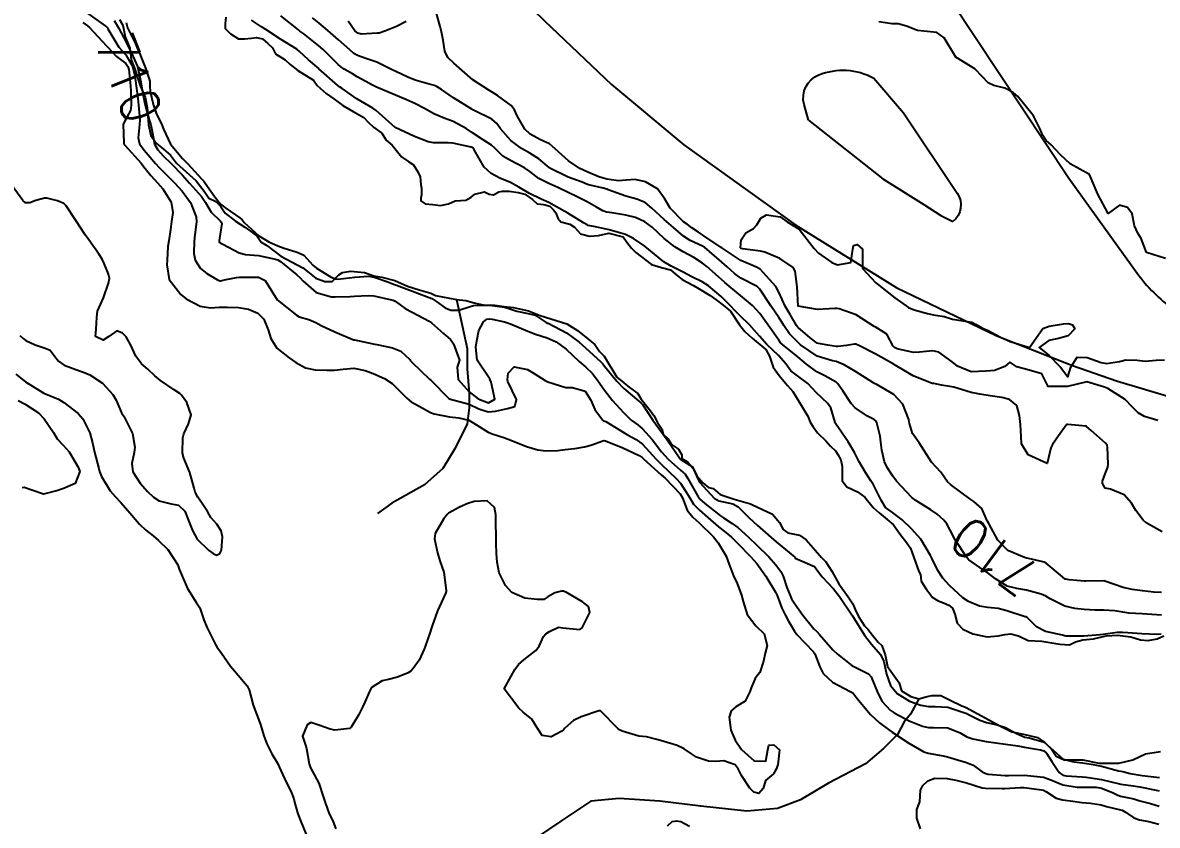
# Model space of a CAD drawing. Header units: metres. Extents: x 307586 to 320046, y 7427249 to 7434250.
# Drawn here: x 310342.2 to 310459.8, y 7432741.5 to 7432824.7 of the extents above; entities that cross this region are included whole.
import ezdxf
from ezdxf.enums import TextEntityAlignment as Align

# ---------------------------------------------------------------- set-up
doc = ezdxf.new("R2010")
doc.units = ezdxf.units.M
doc.header["$MEASUREMENT"] = 0
for name, color, linetype in [('Cotas', 45, 'Continuous'), ('Curvas de Nivel 1m', 11, 'Continuous'), ('Curvas de Nivel 5m', 15, 'Continuous'), ('Hidrografia', 140, 'Continuous'), ('Vias Primárias', 230, 'Continuous'), ('Vias Secundárias', 230, 'Continuous')]:
    doc.layers.add(name, color=color, linetype=linetype)
doc.styles.add('Style-STANDARD', font='STANDARD.shx')

msp = doc.modelspace()

# ---------------------------------------------------------------- linework, layer by layer
at = {"layer": 'Curvas de Nivel 1m', "flags": 128}
for points, elevation in [([(310348.97, 7432825.66), (310350.77, 7432824.37), (310350.95, 7432824.24), (310350.98, 7432824.22), (310351, 7432824.19), (310351.06, 7432824.08), (310352.17, 7432822.17), (310352.52, 7432821.77), (310352.91, 7432821.36), (310353.6, 7432820.15), (310353.84, 7432819.21), (310353.97, 7432818.15), (310354.15, 7432816.86), (310354.23, 7432816.15), (310354.35, 7432814.64), (310354.32, 7432814.15), (310354.18, 7432812.78), (310354.34, 7432812.14), (310354.8, 7432811.5), (310355.44, 7432810.78), (310356, 7432810.12), (310356.36, 7432809.7), (310356.77, 7432809.28), (310357.97, 7432808.1), (310358.75, 7432807.26), (310359.61, 7432806.08), (310360.2, 7432804.59), (310360.25, 7432804.07), (310360.06, 7432802.71), (310360.01, 7432802.08), (310359.97, 7432800.77), (310360.09, 7432800.08), (310360.65, 7432799.24), (310361.3, 7432798.71), (310362.42, 7432798.04), (310362.64, 7432797.95), (310362.73, 7432797.95), (310363.14, 7432798.04), (310364.37, 7432798.3), (310364.65, 7432798.32), (310364.97, 7432798.34), (310366.65, 7432798.33), (310367.34, 7432797.98), (310368.61, 7432795.97), (310370.6, 7432794.4), (310370.89, 7432794.24), (310371.87, 7432793.93), (310372.59, 7432793.62), (310373.17, 7432793.32), (310374.57, 7432792.68), (310376.45, 7432791.87), (310376.54, 7432791.84), (310376.56, 7432791.84), (310376.6, 7432791.83), (310378.56, 7432791.41), (310379.1, 7432791.31), (310380.55, 7432791.02), (310381.4, 7432790.67), (310382.34, 7432789.8), (310382.42, 7432789.68), (310382.54, 7432789.51), (310384.39, 7432787.78), (310384.52, 7432787.66), (310386.39, 7432785.75), (310386.45, 7432785.71), (310386.49, 7432785.69), (310386.56, 7432785.68), (310388.49, 7432785.18), (310389.5, 7432784.7), (310390.48, 7432784.39), (310391.24, 7432784.46), (310392.48, 7432784.74), (310393.24, 7432784.92), (310393.41, 7432785.67), (310392.52, 7432787.51), (310392.48, 7432787.68), (310392.53, 7432788.38), (310393.16, 7432789.05), (310394.53, 7432788.75), (310395.24, 7432788.36), (310396.39, 7432787.63), (310396.52, 7432787.56), (310396.65, 7432787.5), (310398.51, 7432786.91), (310399.22, 7432786.89), (310400.51, 7432786.51), (310401.11, 7432785.58), (310401.52, 7432784.61), (310402.3, 7432783.56), (310402.4, 7432783.49), (310402.47, 7432783.46), (310402.65, 7432783.38), (310404.46, 7432782.27), (310404.92, 7432781.99), (310405.79, 7432781.52), (310406.45, 7432781.02), (310407.84, 7432779.5), (310408.42, 7432778.91), (310409.96, 7432777.47), (310410.4, 7432776.99), (310411.37, 7432775.46), (310411.74, 7432774.82), (310412.36, 7432774.19), (310413.25, 7432773.43), (310414.34, 7432772.46), (310414.94, 7432772.01), (310415.69, 7432771.4), (310416.32, 7432770.76), (310417.65, 7432769.38), (310418.3, 7432768.66), (310419.25, 7432767.36), (310420.26, 7432765.7), (310420.41, 7432765.35), (310420.92, 7432764.02), (310421.26, 7432763.33), (310421.6, 7432762.7), (310422.22, 7432761.64), (310422.46, 7432761.32), (310424.19, 7432759.52), (310424.33, 7432759.3), (310424.83, 7432757.95), (310425.19, 7432757.28), (310426.15, 7432756.36), (310427.97, 7432755.41), (310428.13, 7432755.34), (310428.25, 7432755.25), (310428.86, 7432754.5), (310429.91, 7432753.23), (310430.11, 7432753), (310431.03, 7432752.14), (310432.09, 7432751.36), (310432.34, 7432751.2), (310434.08, 7432750.03), (310435.62, 7432749.16), (310436.06, 7432749.02), (310437.64, 7432748.72), (310438.06, 7432748.63), (310438.76, 7432748.42), (310440.05, 7432748.05), (310440.73, 7432747.78), (310441.65, 7432747.09), (310442.04, 7432746.89), (310442.28, 7432746.84), (310444.04, 7432746.7), (310444.4, 7432746.69), (310446.04, 7432746.72), (310446.36, 7432746.71), (310448.04, 7432746.52), (310448.79, 7432746.24), (310450.02, 7432745.74), (310451.51, 7432745.48), (310452.02, 7432745.47), (310453.49, 7432745.47), (310454.02, 7432745.39), (310455.18, 7432744.93), (310455.72, 7432744.64), (310456.01, 7432744.54), (310457.37, 7432744.26), (310458, 7432744.08), (310459.1, 7432743.78), (310460, 7432743.52)], 711), ([(310460.22, 7432761.33), (310459.78, 7432761.31), (310458.22, 7432761.36), (310456.78, 7432761.48), (310456.22, 7432761.52), (310455.65, 7432761.5), (310454.22, 7432761.32), (310453.88, 7432761.28), (310452.21, 7432761.13), (310450.36, 7432761.13), (310450.21, 7432761.16), (310449.99, 7432761.22), (310448.22, 7432761.63), (310447.3, 7432762.1), (310446.37, 7432763.04), (310446.29, 7432763.1), (310446.23, 7432763.12), (310446.13, 7432763.14), (310444.24, 7432763.76), (310443.32, 7432763.99), (310442.24, 7432764.1), (310441.38, 7432764.23), (310440.25, 7432764.71), (310439.68, 7432765.12), (310438.27, 7432766.38), (310437.6, 7432767.14), (310437.08, 7432767.94), (310436.47, 7432769.16), (310436.31, 7432769.5), (310435.3, 7432771.17), (310434.34, 7432772.25), (310433.36, 7432773.19), (310432.36, 7432773.95), (310431.64, 7432774.48), (310431.21, 7432775.22), (310430.4, 7432776.8), (310430.12, 7432777.23), (310429.57, 7432778.08), (310428.9, 7432779.25), (310428.44, 7432780.17), (310427.79, 7432781.26), (310426.47, 7432783.18), (310426.45, 7432783.25), (310426.44, 7432783.27), (310425.99, 7432784.78), (310425.63, 7432785.28), (310424.51, 7432786.35), (310423.61, 7432787.31), (310422.53, 7432788.12), (310421.82, 7432788.61), (310421.32, 7432789.34), (310420.56, 7432790.21), (310419.35, 7432791.36), (310418.58, 7432792.21), (310417.56, 7432793.38), (310416.6, 7432794.32), (310416.05, 7432794.84), (310415.56, 7432795.41), (310414.63, 7432796.32), (310413.3, 7432797.43), (310412.65, 7432797.86), (310411.57, 7432798.37), (310410.66, 7432798.86), (310409.43, 7432799.48), (310408.67, 7432799.93), (310406.75, 7432801.51), (310406.69, 7432801.55), (310405.52, 7432802.35), (310404.71, 7432802.76), (310403.02, 7432803.25), (310402.71, 7432803.32), (310401.42, 7432803.58), (310400.82, 7432803.7), (310400.71, 7432803.74), (310400.36, 7432803.95), (310398.73, 7432804.95), (310397.56, 7432805.62), (310396.74, 7432806.06), (310395.97, 7432806.42), (310394.75, 7432806.99), (310393.63, 7432807.67), (310392.77, 7432808.15), (310391.67, 7432808.6), (310390.78, 7432809.07), (310390.06, 7432809.72), (310389, 7432811.52), (310388.86, 7432811.73), (310388.8, 7432811.77), (310388.72, 7432811.82), (310386.81, 7432812.21), (310386.33, 7432812.24), (310384.81, 7432812.25), (310384.24, 7432812.36), (310382.82, 7432812.91), (310380.83, 7432813.83), (310378.85, 7432815.6), (310378.5, 7432815.85), (310376.87, 7432816.81), (310375.32, 7432817.89), (310375.06, 7432818.07), (310374.89, 7432818.2), (310372.93, 7432819.92), (310372.9, 7432819.94), (310371.83, 7432820.86), (310370.92, 7432821.72), (310370.63, 7432821.95), (310368.94, 7432823), (310367.41, 7432823.99), (310366.96, 7432824.29), (310365.94, 7432824.98)], 709), ([(310460.26, 7432765.66), (310459.46, 7432765.68), (310458.27, 7432765.83), (310457.2, 7432765.97), (310456.27, 7432766.16), (310454.38, 7432766.84), (310454.28, 7432766.86), (310452.42, 7432766.82), (310452.28, 7432766.82), (310450.68, 7432766.98), (310450.33, 7432767.03), (310450.28, 7432767.05), (310449.99, 7432767.29), (310448.3, 7432768.68), (310448.08, 7432768.79), (310447.09, 7432769.03), (310446.31, 7432769.23), (310446.06, 7432769.29), (310444.32, 7432770.02), (310443.28, 7432771.07), (310442.35, 7432772.8), (310442.25, 7432772.98), (310442.19, 7432773.08), (310441.63, 7432774.36), (310440.81, 7432775.1), (310440.38, 7432775.36), (310439.46, 7432776.05), (310438.4, 7432776.85), (310438.06, 7432777.14), (310437.39, 7432778.12), (310436.42, 7432779.16), (310435.12, 7432781.17), (310434.46, 7432782.15), (310434.15, 7432783.18), (310434.06, 7432783.6), (310433.45, 7432785.19), (310432.51, 7432786.19), (310430.68, 7432787.23), (310430.57, 7432787.28), (310430.52, 7432787.3), (310430.35, 7432787.41), (310428.54, 7432788.55), (310427.36, 7432789.26), (310426.55, 7432789.59), (310426.16, 7432789.67), (310424.56, 7432790.16), (310422.85, 7432791.32), (310422.58, 7432791.55), (310421.7, 7432792.45), (310421.12, 7432793.34), (310420.92, 7432793.67), (310420.6, 7432794.14), (310419.75, 7432795.36), (310418.64, 7432797.1), (310418.35, 7432797.37), (310416.65, 7432798.24), (310415.99, 7432798.73), (310415.22, 7432799.41), (310414.67, 7432799.89), (310412.88, 7432801.44), (310412.69, 7432801.56), (310411.39, 7432802.15), (310410.7, 7432802.59), (310409.67, 7432803.48), (310408.72, 7432804.32), (310407.44, 7432805.5), (310406.74, 7432806.06), (310405.86, 7432806.41), (310404.75, 7432806.71), (310402.92, 7432807.4), (310402.76, 7432807.46), (310402.37, 7432807.57), (310401.05, 7432807.87), (310400.77, 7432807.95), (310400.2, 7432808.17), (310398.77, 7432808.71), (310396.86, 7432809.63), (310396.78, 7432809.68), (310395.73, 7432810.58), (310394.8, 7432811.18), (310393.92, 7432811.67), (310392.82, 7432812.49), (310391.76, 7432813.7), (310391.38, 7432814.24), (310390.84, 7432814.71), (310388.94, 7432815.64), (310388.85, 7432815.68), (310388.77, 7432815.73), (310386.87, 7432816.92), (310385.63, 7432817.77), (310385.18, 7432818.07), (310384.89, 7432818.19), (310384.35, 7432818.33), (310382.89, 7432818.75), (310382.13, 7432819.05), (310380.9, 7432819.63), (310380.52, 7432819.83), (310378.91, 7432820.61), (310377.79, 7432820.98), (310376.92, 7432821.29), (310376.55, 7432821.51), (310376.12, 7432821.88), (310374.94, 7432822.94), (310373.84, 7432823.91), (310372.96, 7432824.66), (310372.25, 7432825.21)], 711), ([(310381.98, 7432824.83), (310380.96, 7432824.32), (310380.62, 7432824.17), (310379.76, 7432823.84), (310379.18, 7432823.62), (310378.95, 7432823.61), (310377.3, 7432823.51), (310376.95, 7432823.6), (310376.65, 7432823.87), (310375.94, 7432824.87)], 712), ([(310460.34, 7432771.96), (310458.67, 7432772.89), (310458.36, 7432773.16), (310457.6, 7432774.14), (310457.14, 7432774.91), (310456.39, 7432775.77), (310454.96, 7432776.36), (310454.4, 7432776.47), (310454.15, 7432776.94), (310454.15, 7432777.2), (310454.41, 7432777.94), (310454.7, 7432778.66), (310454.72, 7432778.94), (310454.67, 7432780.71), (310454.62, 7432780.94), (310454.45, 7432781.14), (310452.98, 7432782.45), (310452.47, 7432782.86), (310452.4, 7432782.89), (310451.67, 7432782.97), (310450.56, 7432783.07), (310450.47, 7432783.06), (310450.42, 7432783.04), (310450.37, 7432782.99), (310449.58, 7432781.88), (310448.95, 7432781.01), (310448.8, 7432780.66), (310448.42, 7432779.01), (310446.44, 7432779.94), (310445.74, 7432781.05), (310445.7, 7432781.81), (310445.65, 7432783.05), (310445.52, 7432784.01), (310445.26, 7432785.05), (310444.5, 7432785.65), (310443.7, 7432785.88), (310442.51, 7432786.05), (310441.41, 7432786.2), (310440.51, 7432786.38), (310438.73, 7432786.92), (310438.52, 7432786.96), (310437.45, 7432787.15), (310436.67, 7432787.3), (310436.52, 7432787.33), (310436.3, 7432787.38), (310434.53, 7432788.11), (310432.66, 7432789.2), (310432.54, 7432789.27), (310432.36, 7432789.38), (310430.56, 7432790.38), (310428.87, 7432791.25), (310428.57, 7432791.38), (310428.43, 7432791.4), (310427.61, 7432791.26), (310426.7, 7432791.14), (310426.57, 7432791.14), (310425.67, 7432791.28), (310424.72, 7432791.45), (310424.57, 7432791.51), (310423.84, 7432792.05), (310422.59, 7432793.12), (310422.49, 7432793.22), (310422.42, 7432793.32), (310421.75, 7432794.47), (310421.25, 7432795.34), (310420.63, 7432796.72), (310420.27, 7432797.35), (310418.66, 7432799.15), (310418.28, 7432799.37), (310416.67, 7432800.05), (310414.88, 7432801.23), (310414.69, 7432801.38), (310414.63, 7432801.42), (310412.71, 7432802.7), (310412.25, 7432802.99), (310411.59, 7432803.46), (310411.08, 7432803.83), (310410.72, 7432804.08), (310409.32, 7432805.48), (310408.75, 7432806.47), (310408.02, 7432807.5), (310406.77, 7432808.22), (310405.69, 7432808.45), (310404.77, 7432808.38), (310403.99, 7432808.33), (310402.77, 7432808.48), (310401.92, 7432808.72), (310400.78, 7432809.2), (310399.98, 7432809.6), (310398.79, 7432810.39), (310397.42, 7432811.62), (310396.81, 7432812.14), (310395.89, 7432812.58), (310394.83, 7432813.15), (310394.25, 7432813.67), (310393.47, 7432815.05), (310393.18, 7432815.68), (310392.86, 7432816.11), (310391.43, 7432817.15), (310390.88, 7432817.5), (310390.54, 7432817.71), (310388.89, 7432818.79), (310387.77, 7432819.74), (310386.91, 7432820.51), (310386.27, 7432821.11), (310385.97, 7432821.76), (310385.81, 7432822.9), (310385.64, 7432823.77), (310385.49, 7432824.31), (310385.07, 7432825.78)], 712), ([(310348.46, 7432824.72), (310348.95, 7432824.38), (310349.15, 7432824.21), (310350.92, 7432822.3), (310351.01, 7432822.19), (310351.93, 7432821.19), (310352.91, 7432820.48), (310353.13, 7432820.16), (310353.21, 7432819.85), (310353.4, 7432818.15), (310353.44, 7432817.59), (310353.47, 7432816.15), (310353.4, 7432815.6), (310352.84, 7432814.59), (310352.65, 7432814.16), (310352.7, 7432812.26), (310352.7, 7432812.16), (310352.73, 7432812.09), (310352.8, 7432812), (310354.49, 7432810.14), (310354.78, 7432809.78), (310355.52, 7432808.88), (310356.2, 7432808.12), (310356.75, 7432807.47), (310357.61, 7432806.1), (310357.77, 7432805.05), (310357.65, 7432804.1), (310357.53, 7432803.27), (310357.36, 7432802.1), (310357.28, 7432801.5), (310357.18, 7432800.1), (310357.16, 7432799.61), (310357.41, 7432798.1), (310358.62, 7432796.52), (310359.17, 7432796.08), (310360.61, 7432795.32), (310361.7, 7432795.15), (310362.6, 7432795.21), (310363.4, 7432795.23), (310364.6, 7432795.18), (310365.62, 7432795.02), (310366.6, 7432794.61), (310367.23, 7432793.98), (310367.68, 7432792.88), (310367.95, 7432791.98), (310368.55, 7432790.98), (310369.83, 7432789.96), (310370.54, 7432789.5), (310371.54, 7432788.94), (310372.53, 7432788.73), (310373.74, 7432788.7), (310374.53, 7432788.7), (310375.45, 7432788.8), (310376.53, 7432788.9), (310377.72, 7432788.67), (310378.53, 7432788.35), (310379.73, 7432787.84), (310380.52, 7432787.33), (310382.05, 7432785.81), (310382.27, 7432785.58), (310382.49, 7432785.42), (310383.32, 7432784.95), (310384.48, 7432784.32), (310384.87, 7432784.17), (310386.47, 7432783.87), (310387.44, 7432783.74), (310388.47, 7432783.52), (310388.98, 7432783.22), (310390.46, 7432782.28), (310390.87, 7432782.11), (310392.19, 7432781.68), (310392.45, 7432781.57), (310392.63, 7432781.5), (310394.44, 7432780.8), (310395.62, 7432780.45), (310396.43, 7432780.33), (310397.68, 7432780.37), (310398.44, 7432780.46), (310399.46, 7432780.58), (310400.44, 7432780.74), (310401.1, 7432780.93), (310402.45, 7432781.41), (310402.62, 7432781.39), (310404.44, 7432780.65), (310406.1, 7432779.84), (310406.42, 7432779.64), (310406.58, 7432779.51), (310408.41, 7432777.86), (310408.8, 7432777.49), (310410.38, 7432775.88), (310410.61, 7432775.47), (310411.1, 7432774.2), (310411.67, 7432773.45), (310412.04, 7432773.14), (310412.35, 7432772.87), (310413.81, 7432771.43), (310414.32, 7432770.79), (310415.14, 7432769.41), (310415.46, 7432768.57), (310415.9, 7432767.4), (310416.27, 7432766.58), (310416.74, 7432765.39), (310416.89, 7432764.74), (310417.31, 7432763.38), (310418.22, 7432762.21), (310419.08, 7432761.36), (310419.39, 7432760.16), (310419.17, 7432759.36), (310419.01, 7432758.53), (310418.63, 7432757.37), (310418.4, 7432757.13), (310418.15, 7432756.74), (310417.73, 7432755.78), (310417.59, 7432755.38), (310417.09, 7432754.41), (310416.12, 7432753.8), (310415.65, 7432753.4), (310415.46, 7432752.75), (310415.62, 7432751.4), (310416.08, 7432750.35), (310416.74, 7432749.38), (310418.05, 7432748.22), (310419.24, 7432748.17), (310419.44, 7432749.36), (310419.57, 7432749.85), (310420.07, 7432749.86), (310420.65, 7432749.34), (310420.5, 7432747.79), (310420.3, 7432747.35), (310420.22, 7432747.17), (310420.04, 7432746.86), (310419.2, 7432746.18), (310418.98, 7432745.36), (310418.53, 7432744.84), (310418.01, 7432744.97), (310417.6, 7432745.37), (310416.72, 7432746.69), (310416.37, 7432747.39), (310416.05, 7432747.79), (310414.88, 7432748.23), (310414.05, 7432748.15), (310413.31, 7432748.17), (310412.05, 7432748.61), (310411.54, 7432748.93), (310410.77, 7432749.46), (310410.07, 7432749.8), (310409.6, 7432749.94), (310408.08, 7432750.4), (310406.87, 7432750.71), (310406.08, 7432750.78), (310404.34, 7432751.29), (310404.09, 7432751.43), (310403.95, 7432751.54), (310402.11, 7432753.38), (310401.93, 7432753.38), (310400.1, 7432752.79), (310399.32, 7432752.38), (310398.41, 7432751.61), (310398.26, 7432751.44), (310398.09, 7432751.3), (310397, 7432750.7), (310396.08, 7432750.84), (310395.53, 7432751.64), (310395, 7432752.54), (310394.11, 7432753.25), (310393.66, 7432753.66), (310392.13, 7432755.68), (310392.85, 7432756.98), (310393.22, 7432757.67), (310393.62, 7432758.21), (310394.17, 7432758.68), (310395.41, 7432759.64), (310395.75, 7432760.08), (310396.2, 7432761.09), (310396.45, 7432761.39), (310396.84, 7432761.62), (310397.75, 7432762.08), (310398.22, 7432762), (310399.97, 7432761.83), (310400.22, 7432761.98), (310401, 7432763.58), (310400.85, 7432764.19), (310400.24, 7432764.68), (310398.65, 7432765.61), (310398.26, 7432765.8), (310398.06, 7432765.81), (310397.39, 7432765.62), (310396.66, 7432765.22), (310396.25, 7432764.93), (310395.53, 7432764.92), (310394.25, 7432765.07), (310392.92, 7432765.67), (310392.26, 7432766.38), (310391.62, 7432767.69), (310391.39, 7432768.79), (310391.32, 7432769.69), (310391.29, 7432770.72), (310391.28, 7432771.7), (310391.27, 7432772.63), (310391.26, 7432773.7), (310391.12, 7432774.45), (310390.37, 7432775.16), (310389.01, 7432775.08), (310388.36, 7432774.89), (310387.55, 7432774.55), (310386.35, 7432773.89), (310386.2, 7432773.75), (310385.83, 7432773.24), (310384.96, 7432771.77), (310384.89, 7432771.21), (310385.2, 7432769.77), (310385.47, 7432768.94), (310385.86, 7432767.76), (310386.13, 7432765.87), (310386.13, 7432765.75), (310386.05, 7432765.56), (310385.2, 7432763.77), (310384.66, 7432762.21), (310384.51, 7432761.78), (310384.44, 7432761.55), (310384.2, 7432760.86), (310383.92, 7432760.05), (310383.82, 7432759.78), (310383.3, 7432758.66), (310382.69, 7432757.79), (310382.44, 7432757.52), (310382.16, 7432757.33), (310381.06, 7432756.9), (310380.15, 7432756.64), (310379.49, 7432756.49), (310378.44, 7432755.85), (310378.31, 7432755.67), (310378.13, 7432755.33), (310377.67, 7432754.3), (310377.49, 7432753.86), (310377.01, 7432752.95), (310376.37, 7432751.87), (310376.26, 7432751.7), (310376.09, 7432751.56), (310374.58, 7432751.4), (310374.09, 7432751.48), (310372.92, 7432751.91), (310372.1, 7432752.17), (310371.69, 7432751.93), (310371.23, 7432750.78), (310371.49, 7432749.93), (310371.63, 7432749.5), (310371.9, 7432747.92), (310372.04, 7432747.5), (310372.9, 7432745.91), (310373.38, 7432744.52), (310373.56, 7432743.9), (310373.98, 7432742.73), (310374.27, 7432742.19), (310374.4, 7432741.89), (310374.67, 7432741.18)], 712), ([(310352.96, 7432824.71), (310353.09, 7432824.16), (310353.22, 7432823.89), (310354.09, 7432822.15), (310354.89, 7432820.16), (310354.9, 7432820.14), (310354.9, 7432820.1), (310355.39, 7432818.63), (310355.4, 7432818.13), (310355.43, 7432817.58), (310355.77, 7432816.13), (310356.06, 7432815.34), (310356.64, 7432814.11), (310356.83, 7432813.67), (310357.54, 7432812.1), (310358.79, 7432810.64), (310359.33, 7432810.08), (310360.77, 7432808.52), (310360.98, 7432808.28), (310361.13, 7432808.06), (310362.13, 7432806.66), (310362.62, 7432806.04), (310362.67, 7432805.98), (310362.73, 7432805.91), (310363.29, 7432805.47), (310364.72, 7432804.48), (310364.96, 7432804.27), (310365.19, 7432804.01), (310366.69, 7432802.6), (310367.74, 7432801.98), (310368.68, 7432801.58), (310369.31, 7432801.33), (310370.67, 7432800.93), (310371.36, 7432800.63), (310371.99, 7432799.93), (310372.3, 7432799.57), (310372.66, 7432799.27), (310374.2, 7432798.35), (310374.65, 7432798.15), (310374.88, 7432798.13), (310376.65, 7432798.33), (310378.07, 7432798.43), (310378.65, 7432798.35), (310380.07, 7432797.84), (310380.64, 7432797.62), (310380.96, 7432797.5), (310382.63, 7432796.87), (310384.08, 7432796.33), (310384.62, 7432796.11), (310385.16, 7432795.77), (310386.01, 7432795.16), (310386.6, 7432794.9), (310387.43, 7432794.92), (310388.61, 7432795.31), (310388.94, 7432795.4), (310390.61, 7432795.43), (310392.15, 7432795.23), (310392.61, 7432795.1), (310393.45, 7432794.82), (310394.6, 7432794.58), (310395.34, 7432794.39), (310396.49, 7432793.63), (310396.56, 7432793.59), (310396.59, 7432793.58), (310396.67, 7432793.55), (310398.58, 7432792.56), (310399.91, 7432791.6), (310400.56, 7432791), (310402.14, 7432789.57), (310402.34, 7432789.36), (310402.54, 7432789.12), (310403.79, 7432787.55), (310404.51, 7432786.79), (310406.06, 7432785.52), (310406.29, 7432785.32), (310406.49, 7432785.09), (310407.55, 7432783.5), (310408.46, 7432782.22), (310409.01, 7432781.48), (310410.3, 7432779.6), (310410.4, 7432779.47), (310410.42, 7432779.45), (310411.64, 7432778.67), (310412.2, 7432777.44), (310412.4, 7432777.04), (310413.89, 7432775.42), (310414.37, 7432775.16), (310415.82, 7432774.85), (310416.36, 7432774.55), (310417.52, 7432773.38), (310418.35, 7432772.65), (310419.8, 7432771.36), (310420.33, 7432770.9), (310422.24, 7432769.32), (310422.27, 7432769.29), (310422.3, 7432769.23), (310422.51, 7432769.11), (310424.29, 7432768.35), (310424.73, 7432767.74), (310425.07, 7432767.29), (310426.26, 7432766.05), (310426.88, 7432765.26), (310428.23, 7432763.25), (310429.47, 7432761.24), (310430.2, 7432760.29), (310431.12, 7432759.22), (310431.47, 7432758.5), (310431.75, 7432757.21), (310432.15, 7432756.03), (310432.84, 7432755.19), (310434.13, 7432754.41), (310435.31, 7432753.97), (310436.12, 7432753.83), (310436.81, 7432753.84), (310438.12, 7432753.76), (310440.07, 7432753.11), (310440.11, 7432753.08), (310441.43, 7432752.42), (310442.1, 7432752.19), (310443.22, 7432751.95), (310444.1, 7432751.67), (310445.22, 7432751.05), (310446.09, 7432750.68), (310446.53, 7432750.59), (310448.08, 7432750.14), (310449.37, 7432749), (310450.06, 7432748.38), (310451.18, 7432748.1), (310452.05, 7432748.02), (310453.18, 7432747.82), (310454.05, 7432747.65), (310455.78, 7432747.19), (310456.05, 7432747.14), (310456.24, 7432747.11), (310456.99, 7432746.91), (310458.04, 7432746.72), (310458.24, 7432746.69), (310460.04, 7432746.5)], 709), ([(310460.68, 7432800.27), (310458.69, 7432800.89), (310458.16, 7432802.35), (310457.8, 7432802.9), (310457.46, 7432803.65), (310457.21, 7432804.91), (310456.74, 7432805.54), (310455.89, 7432805.79), (310454.73, 7432804.94), (310453.66, 7432806.95), (310452.78, 7432808.96), (310450.8, 7432810.07), (310449.78, 7432811), (310448.82, 7432812.03), (310448.3, 7432812.49), (310447.96, 7432813.02), (310447.61, 7432813.8), (310446.98, 7432815.04), (310446.86, 7432815.23), (310445.35, 7432817.06), (310444.89, 7432817.48), (310444.03, 7432817.93), (310442.89, 7432818.21), (310442.28, 7432818.48), (310441.7, 7432819.1), (310440.91, 7432819.91), (310438.93, 7432821.13), (310437.73, 7432823.14), (310436.96, 7432823.69), (310435.62, 7432823.83), (310434.96, 7432823.89), (310433.83, 7432824.33), (310432.97, 7432824.58), (310432.34, 7432824.58), (310430.97, 7432824.8)], 713), ([(310341.92, 7432792.29), (310342.27, 7432791.99), (310342.56, 7432791.76), (310343.51, 7432791.32), (310344.55, 7432790.99), (310345.06, 7432790.77), (310345.44, 7432790.25), (310345.92, 7432789.62), (310346.53, 7432789.23), (310348.11, 7432788.63), (310348.53, 7432788.48), (310349.17, 7432788.2), (310350.51, 7432787.34), (310351.58, 7432786.17), (310351.91, 7432785.59), (310352.47, 7432784.29), (310352.54, 7432784.16), (310352.69, 7432783.94), (310353.6, 7432782.15), (310353.85, 7432780.73), (310353.79, 7432780.15), (310353.54, 7432779.02), (310353.65, 7432778.15), (310354.39, 7432776.98), (310355.17, 7432776.13), (310355.79, 7432775.54), (310356.36, 7432775.15), (310357.6, 7432774.86), (310358.36, 7432774.7), (310359.03, 7432774.08), (310359.47, 7432772.95), (310359.82, 7432772.08), (310360.32, 7432771.2), (310361.48, 7432770.05), (310361.95, 7432769.69), (310362.3, 7432769.54), (310362.64, 7432769.69), (310362.82, 7432770.03), (310362.92, 7432771.44), (310362.79, 7432772.04), (310362.34, 7432772.73), (310361.73, 7432773.43), (310361.36, 7432774.05), (310360.96, 7432774.66), (310360.37, 7432775.53), (310360.09, 7432776.07), (310359.98, 7432776.47), (310359.55, 7432778.08), (310358.91, 7432779.59), (310358.78, 7432780.09), (310358.83, 7432781.69), (310358.92, 7432782.09), (310359.4, 7432783.14), (310359.7, 7432784.08), (310359.24, 7432785.33), (310358.67, 7432786.09), (310358.5, 7432786.27), (310357.93, 7432786.66), (310356.52, 7432787.63), (310355.93, 7432788.12), (310355.19, 7432788.79), (310354.54, 7432789.36), (310353.95, 7432790.15), (310353.42, 7432791.29), (310352.93, 7432792.16), (310352.57, 7432792.52), (310351.97, 7432792.77), (310351.15, 7432792.18), (310350.56, 7432791.82), (310349.76, 7432792.2), (310349.82, 7432792.95), (310349.89, 7432794.2), (310349.99, 7432794.8), (310350.61, 7432796.19), (310351.1, 7432797.72), (310351.21, 7432798.18), (310351.11, 7432798.64), (310350.66, 7432799.75), (310350.46, 7432800.19), (310350.09, 7432800.77), (310349.06, 7432802.21), (310348.69, 7432802.73), (310347.74, 7432804.22), (310346.73, 7432805.73), (310346.47, 7432805.98), (310345.84, 7432806.24), (310344.74, 7432806.51), (310344.49, 7432806.51), (310343.6, 7432806.27), (310342.96, 7432806.05), (310342.73, 7432806.02), (310342.5, 7432806.05), (310342.23, 7432806.29), (310340.76, 7432808.31)], 712), ([(310459.87, 7432783.49), (310458.48, 7432783.89), (310457.85, 7432784.26), (310457.2, 7432784.91), (310456.5, 7432785.66), (310454.68, 7432786.78), (310454.52, 7432786.85), (310454.35, 7432786.94), (310452.53, 7432787.5), (310450.52, 7432786.99), (310448.52, 7432787.01), (310447.85, 7432788.33), (310446.54, 7432788.71), (310445.27, 7432789.05), (310444.55, 7432789.54), (310444.28, 7432789.33), (310444, 7432789.07), (310442.95, 7432788.66), (310442.54, 7432788.64), (310442.04, 7432788.59), (310440.54, 7432788.54), (310439.1, 7432789.12), (310438.55, 7432789.56), (310437.16, 7432790.55), (310436.57, 7432790.71), (310435.17, 7432790.56), (310434.56, 7432790.53), (310432.87, 7432790.89), (310432.57, 7432791.04), (310432.43, 7432791.2), (310431.79, 7432792.42), (310430.59, 7432793.17), (310430.47, 7432793.23), (310428.6, 7432794.43), (310426.83, 7432795.05), (310426.61, 7432795.08), (310426.41, 7432795.07), (310424.61, 7432794.99), (310422.61, 7432795.32), (310422.49, 7432797.32), (310422.29, 7432798.96), (310422.08, 7432799.33), (310420.68, 7432800.28), (310419.14, 7432800.91), (310418.69, 7432801.02), (310416.81, 7432801.27), (310416.69, 7432801.31), (310416.63, 7432801.39), (310416.7, 7432802.2), (310417.18, 7432802.91), (310417.98, 7432803.38), (310418.32, 7432803.77), (310418.72, 7432804.43), (310419.31, 7432804.78), (310420.73, 7432804.57), (310421.45, 7432804.07), (310422.71, 7432803.32), (310424.25, 7432801.3), (310424.69, 7432800.83), (310426.1, 7432799.85), (310426.67, 7432799.62), (310428.07, 7432799.86), (310428.26, 7432801.25), (310428.33, 7432801.62), (310428.7, 7432801.73), (310429.25, 7432801.24), (310429.26, 7432800.67), (310429.28, 7432799.24), (310430.65, 7432797.73), (310430.94, 7432797.52), (310431.29, 7432797.22), (310432.63, 7432796.2), (310434.03, 7432795.19), (310434.61, 7432794.95), (310436.01, 7432794.56), (310436.61, 7432794.43), (310437.72, 7432794.26), (310438.6, 7432793.98), (310439.92, 7432793.79), (310440.6, 7432793.66), (310440.96, 7432793.47), (310441.62, 7432793.09), (310442.3, 7432792.79), (310442.59, 7432792.64), (310443.56, 7432792.1), (310444.58, 7432791.67), (310446.57, 7432791.04), (310447.97, 7432793.02), (310448.6, 7432793.26), (310450.1, 7432793.49), (310450.6, 7432793.52), (310451.02, 7432793.4), (310451.26, 7432792.98), (310450.59, 7432792.24), (310449.59, 7432791.99), (310448.58, 7432791.77), (310447.57, 7432791.03), (310448.56, 7432790.26), (310449.79, 7432789), (310450.53, 7432787.99), (310450.85, 7432788.99), (310451.51, 7432790.03), (310452.56, 7432790), (310454.01, 7432789.49), (310454.55, 7432789.37), (310455.9, 7432789.58), (310456.56, 7432789.75), (310457.72, 7432789.74), (310458.55, 7432789.64), (310459.69, 7432789.74), (310460.56, 7432789.76)], 713), ([(310341.52, 7432788.29), (310342.51, 7432787.48), (310344.43, 7432786.32), (310344.49, 7432786.29), (310344.59, 7432786.26), (310345.93, 7432785.68), (310346.48, 7432785.35), (310347.97, 7432784.22), (310348.46, 7432783.66), (310349.17, 7432782.2), (310349.45, 7432781.18), (310349.68, 7432780.2), (310350.11, 7432778.49), (310350.19, 7432778.19), (310350.4, 7432777.68), (310351.3, 7432776.18), (310351.81, 7432775.61), (310352.36, 7432775.03), (310353.13, 7432774.15), (310354.33, 7432772.75), (310355, 7432772.13), (310355.73, 7432771.53), (310356.31, 7432771.03), (310357.26, 7432770.1), (310358.29, 7432768.51), (310358.45, 7432768.09), (310358.55, 7432767.82), (310359.3, 7432766.08), (310360.24, 7432764.58), (310360.46, 7432764.29), (310360.57, 7432764.06), (310360.98, 7432762.82), (310361.29, 7432762.05), (310362.19, 7432760.26), (310362.33, 7432760.04), (310362.83, 7432759.38), (310363.75, 7432758.02), (310364.16, 7432757.55), (310365.48, 7432756), (310365.7, 7432755.57), (310366.11, 7432753.99), (310366.86, 7432751.98), (310367.23, 7432750.82), (310367.53, 7432749.98), (310368.05, 7432748.94), (310368.64, 7432747.96), (310369.16, 7432746.83), (310369.56, 7432745.95), (310370, 7432745.06), (310370.32, 7432744.27), (310370.41, 7432743.94), (310370.75, 7432742.71), (310371.04, 7432741.93), (310371.86, 7432740)], 713), ([(310341.76, 7432785.57), (310342.48, 7432785.18), (310343.85, 7432784.27), (310344.46, 7432783.67), (310345.43, 7432782.25), (310345.78, 7432781.58), (310346.43, 7432780.92), (310347.04, 7432780.22), (310347.97, 7432778.65), (310348.14, 7432778.21), (310347.65, 7432776.95), (310346.38, 7432776.39), (310346.24, 7432776.36), (310345.86, 7432776.24), (310344.37, 7432775.86), (310343.17, 7432776.27), (310342.38, 7432776.54), (310342.16, 7432776.5)], 714), ([(310435.27, 7432741.17), (310434.89, 7432742.26), (310434.9, 7432743.17), (310435.19, 7432743.98), (310435.26, 7432745.17), (310435.51, 7432745.67), (310436.03, 7432746.13), (310436.75, 7432746.43), (310438.03, 7432746.4), (310438.93, 7432746.22), (310440.03, 7432745.94), (310441.67, 7432745.43), (310442.02, 7432745.37), (310443.74, 7432745.34), (310444.02, 7432745.35), (310445.61, 7432745.45), (310446.02, 7432745.44), (310447.81, 7432745.22), (310448.02, 7432745.17), (310448.34, 7432745.01), (310449.34, 7432744.33), (310450, 7432744.18), (310451.08, 7432744.05), (310452, 7432743.89), (310452.88, 7432743.83), (310454, 7432743.65), (310454.54, 7432743.47), (310456, 7432743.15), (310456.18, 7432743.11), (310456.52, 7432742.91), (310457.39, 7432742.3), (310457.99, 7432742.11), (310458.93, 7432741.94), (310459.98, 7432741.65)], 712), ([(310409.05, 7432741.48), (310409.53, 7432741.92), (310409.98, 7432742), (310410.45, 7432741.94), (310411.35, 7432741.45)], 712)]:
    msp.add_lwpolyline(points, dxfattribs=dict(at, elevation=elevation))
at = {"layer": 'Curvas de Nivel 5m', "elevation": 710, "flags": 128}
for points in [[(310351.71, 7432824.93), (310352.14, 7432824.17), (310352.93, 7432822.67), (310353.2, 7432822.16), (310353.51, 7432821.56), (310354.12, 7432820.15), (310354.46, 7432818.57), (310354.52, 7432818.14), (310354.86, 7432816.47), (310354.93, 7432816.14), (310355.34, 7432814.63), (310355.5, 7432814.13), (310355.68, 7432813.27), (310355.87, 7432812.12), (310356.22, 7432811.54), (310356.79, 7432810.92), (310357.6, 7432810.1), (310358.77, 7432808.9), (310359.52, 7432808.08), (310360.74, 7432806.69), (310361.16, 7432806.06), (310361.74, 7432805.07), (310362.71, 7432804.12), (310362.8, 7432804.04), (310362.86, 7432803.89), (310362.69, 7432802.8), (310362.59, 7432802.13), (310362.58, 7432802.04), (310362.6, 7432801.96), (310362.68, 7432801.89), (310362.97, 7432801.74), (310364.67, 7432800.84), (310365.33, 7432800.67), (310366.67, 7432800.57), (310368.43, 7432800.21), (310368.66, 7432800.12), (310368.93, 7432799.97), (310370.65, 7432798.56), (310370.97, 7432798.27), (310371.26, 7432797.94), (310372.63, 7432796.76), (310374.22, 7432796.3), (310374.62, 7432796.29), (310376.16, 7432796.34), (310376.62, 7432796.37), (310378.04, 7432796.44), (310378.62, 7432796.39), (310380.45, 7432796), (310380.61, 7432795.94), (310380.83, 7432795.83), (310381.87, 7432795.08), (310382.6, 7432794.72), (310384.34, 7432793.78), (310384.59, 7432793.6), (310385.83, 7432792.5), (310386.56, 7432791.86), (310386.67, 7432791.75), (310386.89, 7432791.41), (310387.49, 7432789.74), (310387.26, 7432789.01), (310387.34, 7432787.74), (310388.5, 7432786.46), (310389.43, 7432785.72), (310390.49, 7432785.32), (310391.15, 7432785.7), (310390.78, 7432787.44), (310390.67, 7432787.71), (310390.63, 7432787.81), (310390.53, 7432787.92), (310389.32, 7432789.72), (310389.19, 7432791.09), (310389.28, 7432791.72), (310389.49, 7432792.81), (310389.97, 7432793.72), (310390.32, 7432793.99), (310390.6, 7432794.03), (310390.88, 7432793.99), (310392.15, 7432793.69), (310392.59, 7432793.57), (310392.77, 7432793.5), (310394.58, 7432792.74), (310395.38, 7432792.44), (310396.58, 7432792.04), (310397.52, 7432791.62), (310398.56, 7432790.86), (310399.89, 7432789.6), (310400.54, 7432789.04), (310401.29, 7432788.34), (310401.86, 7432787.57), (310402.51, 7432786.61), (310403.34, 7432785.55), (310404.48, 7432784.31), (310404.87, 7432783.93), (310405.3, 7432783.53), (310405.97, 7432783.02), (310406.46, 7432782.62), (310407.45, 7432781.5), (310408.43, 7432780.24), (310409.11, 7432779.48), (310410.41, 7432778.35), (310410.88, 7432777.93), (310411.17, 7432777.46), (310412.19, 7432775.63), (310412.3, 7432775.44), (310412.33, 7432775.4), (310412.37, 7432775.35), (310412.92, 7432774.88), (310414.36, 7432773.73), (310414.55, 7432773.61), (310414.85, 7432773.41), (310415.76, 7432772.81), (310416.34, 7432772.38), (310417.46, 7432771.38), (310418.32, 7432770.57), (310419.54, 7432769.36), (310420.29, 7432768.52), (310420.8, 7432767.85), (310421.03, 7432767.34), (310421.42, 7432766.18), (310421.76, 7432765.33), (310421.92, 7432765), (310422.24, 7432764.49), (310423.07, 7432763.31), (310424.22, 7432761.9), (310424.52, 7432761.6), (310424.8, 7432761.29), (310426.19, 7432759.73), (310426.68, 7432759.27), (310428.17, 7432758.11), (310429.89, 7432757.23), (310430.16, 7432756.92), (310430.86, 7432755.22), (310431.29, 7432754.37), (310432.12, 7432753.48), (310432.53, 7432753.2), (310434.1, 7432752.35), (310435.47, 7432751.79), (310436.1, 7432751.66), (310436.63, 7432751.68), (310438.1, 7432751.64), (310439.38, 7432751.12), (310440.09, 7432750.71), (310440.69, 7432750.5), (310442.08, 7432750.22), (310443.07, 7432750.08), (310444.08, 7432749.95), (310445.35, 7432749.77), (310446.07, 7432749.63), (310447.72, 7432749.37), (310448.07, 7432749.26), (310448.34, 7432749.01), (310448.89, 7432748.16), (310449.64, 7432746.99), (310450.04, 7432746.72), (310450.37, 7432746.65), (310452.04, 7432746.56), (310452.46, 7432746.53), (310454.03, 7432746.27), (310454.9, 7432746.06), (310456.03, 7432745.81), (310457.3, 7432745.62), (310458.02, 7432745.51), (310459.7, 7432745.19), (310460.02, 7432745.12)], [(310460.24, 7432763.32), (310459.77, 7432763.35), (310458.24, 7432763.44), (310456.86, 7432763.53), (310456.24, 7432763.61), (310455.42, 7432763.75), (310454.24, 7432763.84), (310453.35, 7432763.84), (310452.24, 7432763.91), (310451.27, 7432764), (310450.25, 7432764.23), (310448.72, 7432765.01), (310448.26, 7432765.29), (310447.79, 7432765.48), (310446.27, 7432765.9), (310445.25, 7432766.07), (310444.27, 7432766.33), (310443.05, 7432767.07), (310442.29, 7432767.65), (310441.44, 7432768.24), (310440.3, 7432769.03), (310440.22, 7432769.11), (310440.02, 7432769.4), (310438.88, 7432771.12), (310438.34, 7432772.1), (310437.99, 7432772.77), (310437.7, 7432773.14), (310436.99, 7432773.78), (310436.36, 7432774.24), (310434.78, 7432775.18), (310434.38, 7432775.49), (310432.79, 7432777.2), (310432.41, 7432777.72), (310431.83, 7432778.62), (310431.53, 7432779.21), (310431.26, 7432780.4), (310431.17, 7432781.22), (310431.08, 7432781.84), (310430.76, 7432783.23), (310430.67, 7432783.42), (310430.48, 7432783.57), (310429.77, 7432783.94), (310428.49, 7432784.8), (310428.1, 7432785.25), (310427.22, 7432786.55), (310426.71, 7432787.27), (310426.52, 7432787.45), (310425.36, 7432788.11), (310424.54, 7432788.52), (310423.45, 7432789.31), (310422.55, 7432790.08), (310420.96, 7432791.34), (310420.77, 7432791.54), (310420.58, 7432791.81), (310419.49, 7432793.36), (310418.61, 7432794.58), (310417.88, 7432795.38), (310416.63, 7432796.43), (310415.43, 7432797.41), (310415.01, 7432797.78), (310414.65, 7432798.1), (310413.14, 7432799.44), (310412.67, 7432799.8), (310411.77, 7432800.36), (310410.69, 7432800.97), (310409.81, 7432801.48), (310408.7, 7432802.33), (310407.45, 7432803.5), (310406.72, 7432804.07), (310405.73, 7432804.53), (310404.73, 7432804.77), (310403.29, 7432805), (310402.73, 7432805.08), (310402.35, 7432805.19), (310401.68, 7432805.58), (310400.74, 7432806.13), (310399.7, 7432806.65), (310398.76, 7432807.11), (310397.7, 7432807.62), (310396.77, 7432808.03), (310395.7, 7432808.57), (310394.78, 7432809.27), (310394.22, 7432809.67), (310392.79, 7432810.41), (310391.98, 7432810.88), (310391.14, 7432811.7), (310390.81, 7432812.02), (310389.96, 7432812.58), (310388.83, 7432813.3), (310388.18, 7432813.74), (310386.84, 7432814.48), (310385.89, 7432814.81), (310384.85, 7432815.26), (310383.93, 7432815.79), (310382.86, 7432816.34), (310381.94, 7432816.74), (310380.87, 7432817.19), (310379.31, 7432817.85), (310378.88, 7432818.03), (310378.53, 7432818.21), (310376.9, 7432819.1), (310376.41, 7432819.39), (310375.55, 7432819.89), (310375.16, 7432820.15), (310374.91, 7432820.37), (310373.38, 7432821.92), (310372.93, 7432822.32), (310371.35, 7432823.54), (310370.95, 7432823.84), (310370.81, 7432823.95), (310368.97, 7432825.4)]]:
    msp.add_lwpolyline(points, dxfattribs=at)
at = {"layer": 'Hidrografia'}
for points in [[(310352.25, 7432825.05), (310352.61, 7432824.45), (310352.85, 7432823.25), (310353.21, 7432822.29), (310353.34, 7432822.05), (310353.46, 7432820.84), (310353.82, 7432820), (310354.18, 7432818.8), (310354.42, 7432818.08), (310354.9, 7432816.99), (310355.14, 7432815.91), (310355.26, 7432814.11), (310355.5, 7432813.02), (310356.1, 7432812.18), (310356.83, 7432811.58), (310357.55, 7432810.98), (310358.15, 7432810.14), (310360.2, 7432808.33), (310361.04, 7432807.25), (310361.52, 7432806.53), (310362.24, 7432806.17), (310362.72, 7432805.69), (310363.2, 7432804.96), (310364.29, 7432804.12), (310365.25, 7432803.52), (310366.09, 7432802.92), (310366.45, 7432802.68), (310366.94, 7432801.96), (310367.54, 7432801.6), (310368.98, 7432800.51), (310371.27, 7432799.31), (310372.59, 7432798.23), (310373.55, 7432797.87), (310374.28, 7432797.87), (310375, 7432798.59), (310375.36, 7432798.83), (310376.2, 7432798.95), (310377.65, 7432798.83), (310378.61, 7432798.47), (310379.45, 7432798.35), (310380.78, 7432797.99), (310382.1, 7432797.39), (310383.3, 7432797.02), (310384.51, 7432796.66), (310384.99, 7432796.42), (310387.19, 7432796.03), (310388.16, 7432795.91), (310389, 7432795.67), (310390.08, 7432795.43), (310391.17, 7432795.43), (310392.13, 7432795.31), (310393.09, 7432795.19), (310394.66, 7432794.83), (310395.86, 7432794.35), (310398.63, 7432793.51), (310399.71, 7432792.79), (310400.79, 7432791.94), (310401.52, 7432791.34), (310402, 7432790.62), (310402.48, 7432790.14), (310403.8, 7432787.97), (310404.52, 7432787.37), (310405.13, 7432786.89), (310405.97, 7432786.29), (310406.33, 7432785.69), (310407.29, 7432784.49), (310407.65, 7432784), (310408.01, 7432783.28), (310408.5, 7432782.56), (310408.62, 7432782.08), (310409.1, 7432781.6), (310409.46, 7432781), (310410.18, 7432780.52), (310410.54, 7432779.91), (310410.54, 7432779.55), (310411.14, 7432779.19), (310411.75, 7432778.47), (310412.11, 7432777.75), (310412.71, 7432777.03), (310413.31, 7432776.55), (310413.79, 7432776.43), (310414.51, 7432775.82), (310415.96, 7432775.34), (310417.64, 7432774.86), (310417.88, 7432774.74), (310419.95, 7432773.76), (310420.67, 7432772.91), (310421.03, 7432772.19), (310421.51, 7432771.83), (310422.72, 7432771.59), (310423.44, 7432771.11), (310424.16, 7432770.27), (310425, 7432769.3), (310425.48, 7432768.82), (310426.09, 7432767.86), (310426.81, 7432766.54), (310427.77, 7432765.21), (310428.25, 7432764.49), (310428.49, 7432763.89), (310428.85, 7432763.17), (310429.46, 7432762.21), (310429.82, 7432761.85), (310430.3, 7432761.24), (310430.9, 7432760.52), (310431.26, 7432760.16), (310431.62, 7432759.2), (310431.86, 7432758), (310432.71, 7432756.79), (310433.07, 7432756.31), (310433.31, 7432755.47), (310434.27, 7432754.87), (310435.11, 7432754.63), (310435.95, 7432754.87), (310436.44, 7432754.99), (310437.4, 7432754.99), (310438.36, 7432754.51), (310439.57, 7432753.91), (310439.93, 7432753.79), (310441.99, 7432752.67), (310443.55, 7432751.82), (310444.75, 7432751.22), (310445.96, 7432750.98), (310447.4, 7432750.62), (310448.12, 7432750.14), (310448.85, 7432749.42), (310449.33, 7432748.7), (310450.17, 7432748.33), (310452.1, 7432748.33), (310453.78, 7432747.97), (310455.83, 7432747.97), (310457.27, 7432748.33), (310458.59, 7432748.94), (310460.16, 7432749.18)], [(310363.28, 7432825.27), (310363.2, 7432824.57), (310363.2, 7432824.11), (310363.75, 7432823.56), (310364.6, 7432823.02), (310365.22, 7432823.02), (310365.92, 7432823.1), (310366.46, 7432823.18), (310367.09, 7432823.02), (310367.63, 7432822.56), (310368.1, 7432822.09), (310368.41, 7432821.47), (310369.42, 7432820.85), (310369.96, 7432820.38), (310370.74, 7432819.76), (310372.37, 7432818.75), (310372.75, 7432818.21), (310373.69, 7432817.35), (310374.46, 7432816.81), (310375.4, 7432816.11), (310376.48, 7432815.49), (310377.57, 7432814.87), (310378.04, 7432814.41), (310378.58, 7432813.86), (310379.43, 7432813.24), (310379.9, 7432812.54), (310380.52, 7432812), (310381.47, 7432810.81), (310382.25, 7432810.27), (310382.71, 7432809.96), (310383.18, 7432809.26), (310383.41, 7432808.72), (310383.49, 7432807.94), (310383.57, 7432807.55), (310383.57, 7432807.4), (310383.57, 7432806.86), (310383.49, 7432806.54), (310383.49, 7432806.23), (310383.95, 7432805.92), (310384.73, 7432805.85), (310385.51, 7432805.77), (310386.36, 7432805.92), (310387.06, 7432806.23), (310388.15, 7432806.31), (310388.69, 7432806.62), (310389.08, 7432806.93), (310390.09, 7432807.17), (310390.56, 7432806.93), (310391.02, 7432806.86), (310391.57, 7432807.17), (310391.95, 7432807.24), (310392.65, 7432807.24), (310393.58, 7432807.09), (310394.28, 7432806.93), (310395.06, 7432806.39), (310395.53, 7432805.92), (310396.23, 7432805.85), (310396.85, 7432805.69), (310397.24, 7432805.3), (310397.47, 7432804.99), (310397.7, 7432804.45), (310398.01, 7432804.06), (310398.94, 7432803.83), (310399.41, 7432803.52), (310400.03, 7432802.82), (310400.96, 7432802.59), (310401.89, 7432802.66), (310402.98, 7432802.9), (310404.46, 7432802.51), (310404.85, 7432801.96), (310405.31, 7432801.34), (310405.78, 7432800.88), (310407.41, 7432799.64), (310408.42, 7432799.33), (310409.35, 7432799.09), (310409.89, 7432798.63), (310410.59, 7432798.08), (310411.76, 7432797.46), (310412.15, 7432797.23), (310413.49, 7432796.44), (310414.11, 7432795.97), (310414.81, 7432795.43), (310415.59, 7432794.81), (310416.52, 7432793.41), (310417.06, 7432792.71), (310417.84, 7432792.01), (310419.24, 7432790.85), (310419.63, 7432790.15), (310420.01, 7432788.99), (310420.64, 7432788.13), (310421.49, 7432787.12), (310422.03, 7432786.5), (310423.6, 7432783.92), (310423.83, 7432783.3), (310424.15, 7432782.83), (310424.61, 7432782.21), (310425.47, 7432781.36), (310425.93, 7432780.81), (310426.48, 7432780.35), (310426.71, 7432779.96), (310427.02, 7432779.42), (310427.17, 7432778.72), (310427.17, 7432778.25), (310427.17, 7432777.24), (310427.64, 7432776.62), (310428.73, 7432776.08), (310429.5, 7432775.54), (310430.36, 7432774.45), (310430.98, 7432773.91), (310431.83, 7432773.21), (310432.46, 7432772.66), (310433.15, 7432771.73), (310433.85, 7432770.8), (310434.24, 7432770.26), (310435.1, 7432767.83), (310435.26, 7432767.52), (310435.33, 7432766.82), (310435.64, 7432766.35), (310435.88, 7432765.97), (310436.27, 7432765.5), (310436.5, 7432765.19), (310437.12, 7432764.8), (310437.66, 7432764.57), (310438.21, 7432764.34), (310438.6, 7432764.02), (310438.83, 7432763.4), (310439.06, 7432762.47), (310439.68, 7432761.85), (310440.69, 7432761.39), (310442.17, 7432761.08), (310443.33, 7432761.15), (310444.03, 7432761.31), (310444.65, 7432761.39), (310445.43, 7432761.15), (310446.44, 7432760.69), (310447.84, 7432760.61), (310449.7, 7432760.3), (310450.71, 7432760.22), (310451.33, 7432760.53), (310452.11, 7432760.76), (310453.2, 7432760.84), (310454.52, 7432761.15), (310455.68, 7432761.23), (310457.08, 7432761.08), (310458.09, 7432760.76), (310458.87, 7432760.69), (310459.8, 7432760.84), (310460.5, 7432761.15)], [(310387.19, 7432796.03), (310388.29, 7432790.93), (310388.29, 7432788.82), (310388.5, 7432786.29), (310388.5, 7432784.81), (310388.29, 7432783.13), (310387.03, 7432780.6), (310385.76, 7432778.49), (310383.86, 7432776.8), (310380.49, 7432774.91), (310379.01, 7432773.85)], [(310435.11, 7432754.63), (310434.23, 7432753.05), (310433.57, 7432752.26), (310432.9, 7432750.93), (310431.45, 7432749.48), (310429.59, 7432747.89), (310425.75, 7432745.91), (310422.84, 7432744.18), (310420.46, 7432743.26), (310417.28, 7432742.99), (310412.51, 7432743.52), (310408.27, 7432744.05), (310404.04, 7432744.32), (310401.12, 7432744.05), (310398.01, 7432741.95), (310395.45, 7432740.25)]]:
    msp.add_lwpolyline(points, dxfattribs=at)
at = {"layer": 'Vias Primárias'}
for points in [[(310369.76, 7432852.53), (310373.21, 7432848.92), (310380.52, 7432841.14), (310389.03, 7432832.39), (310392.55, 7432828.6), (310396.3, 7432824.88), (310403.24, 7432818.29), (310410.75, 7432812.03), (310422.36, 7432803.72), (310432.82, 7432797.24), (310443.18, 7432792.24), (310451.03, 7432789.17), (310455.58, 7432787.58), (310460.92, 7432785.99)], [(310423.65, 7432814.6), (310431.37, 7432808.52), (310435.63, 7432805.86), (310437.4, 7432804.71), (310438.64, 7432804.09)]]:
    msp.add_lwpolyline(points, dxfattribs=at)
at = {"layer": 'Vias Secundárias', "elevation": 713.81}
msp.add_lwpolyline([(310414.9, 7432860.3), (310418.7, 7432854.77), (310420.32, 7432853.35), (310421.67, 7432852.06), (310423.9, 7432848.82), (310431.22, 7432837.89), (310450.65, 7432808.6), (310457.91, 7432798.52, 0.095114), (310461.81, 7432794.84, -74.795398)], format="xyb", dxfattribs=at)
at = {"layer": 'Vias Secundárias'}
msp.add_lwpolyline([(310423.65, 7432814.6), (310423.21, 7432816.24, -0.379028), (310424.74, 7432819.3, -0.223603), (310430.43, 7432818.97), (310433.5, 7432815.35), (310439.08, 7432807.04, -0.386923), (310438.64, 7432804.09, -1.101968)], format="xyb", dxfattribs=at)

# ---------------------------------------------------------------- texts
at = {"layer": 'Cotas', "style": 'Style-STANDARD'}
for rotation, p in [(291.5822, (310353.23, 7432819.01, 710)), (143.4683, (310442.94, 7432769.38, 710))]:
    msp.add_text('710', height=4, rotation=rotation, dxfattribs=at).set_placement(p, align=Align.MIDDLE_CENTER)

doc.saveas('drawing.dxf')
